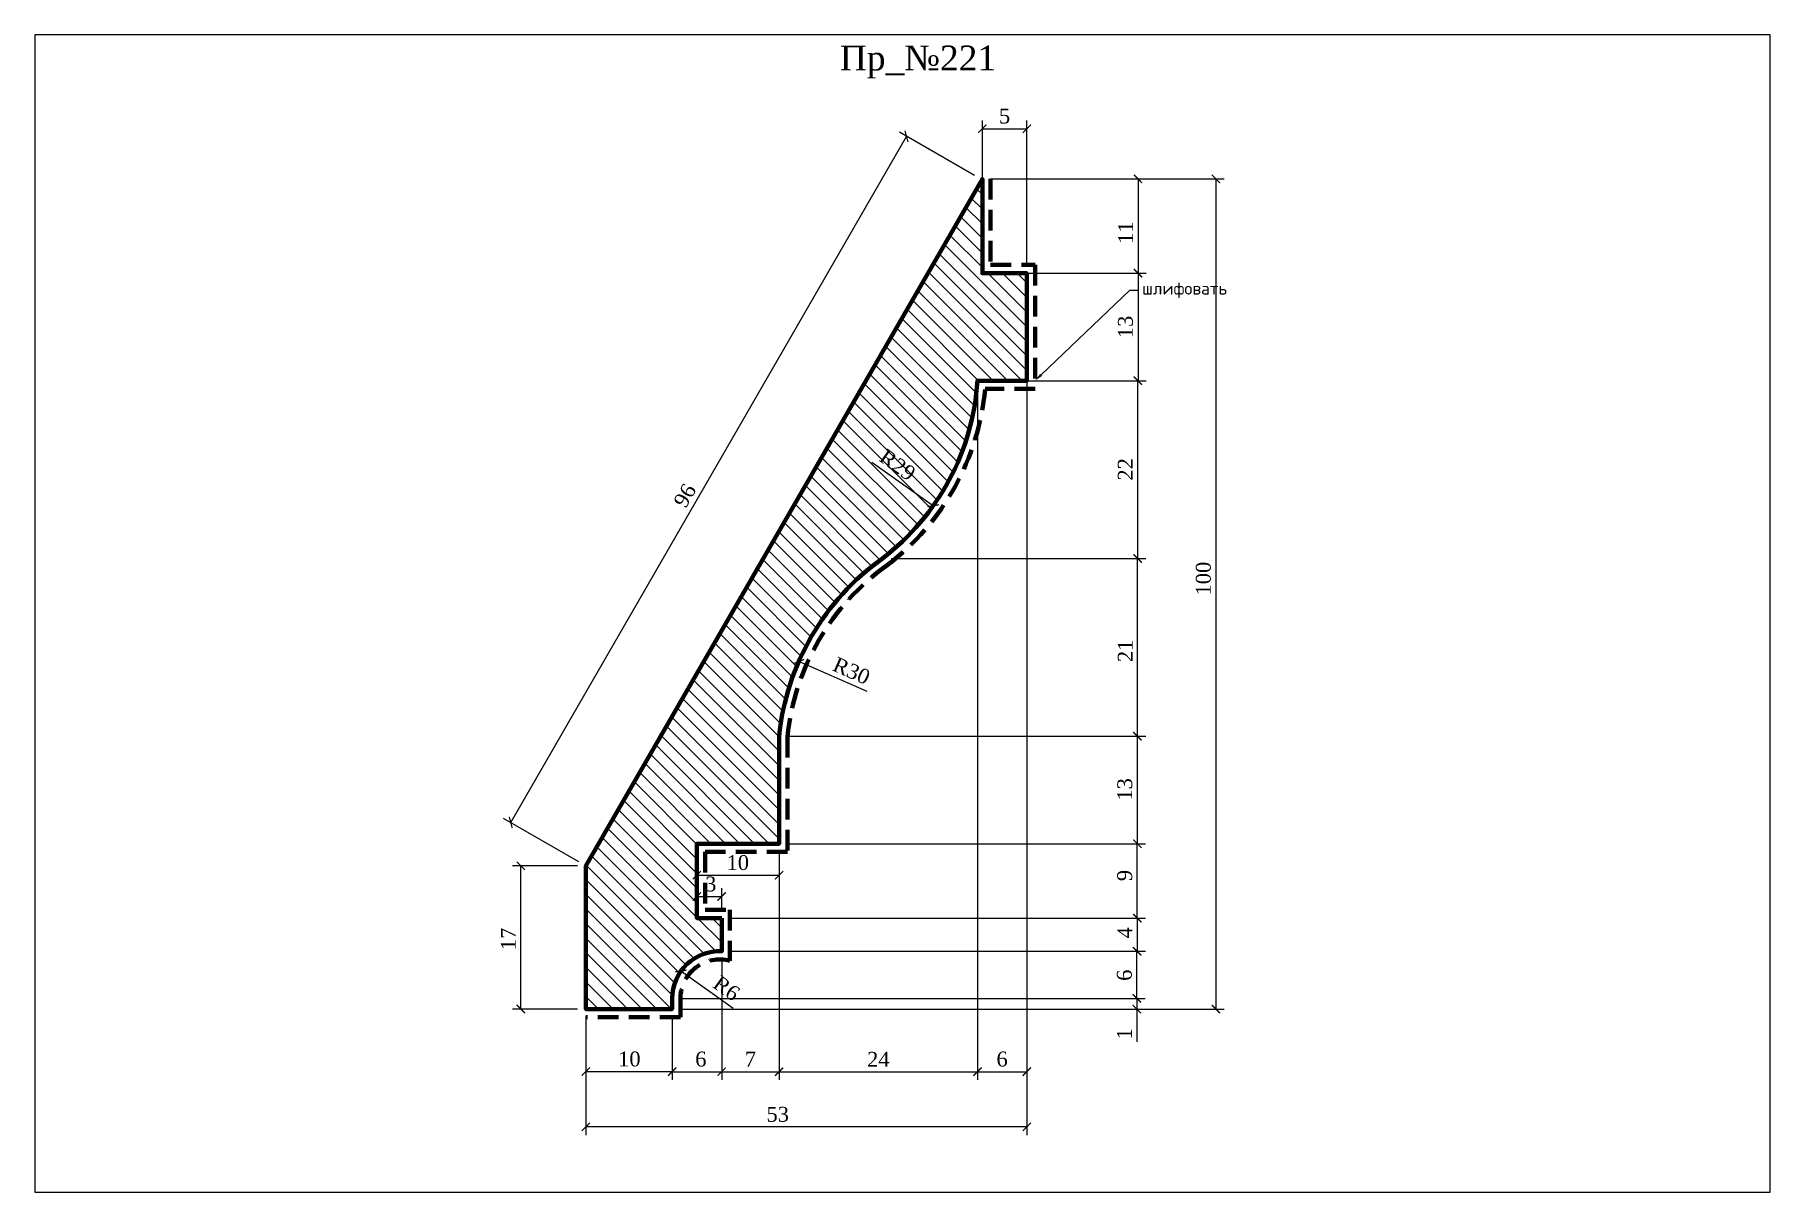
# Model space of a CAD drawing. Header units: millimetres. Extents: x 308745 to 308955, y -93354 to -93214.
import ezdxf
from ezdxf import colors
from ezdxf.entities.mleader import LeaderData, LeaderLine
from ezdxf.math import Vec2, Vec3

# ---------------------------------------------------------------- set-up
doc = ezdxf.new("R2010")
doc.units = ezdxf.units.MM
doc.header["$MEASUREMENT"] = 0
doc.linetypes.add('HIDDEN', pattern=[0.375, 0.25, -0.125])
doc.layers.add('Outside panel', color=7, linetype='Continuous', lineweight=18, true_color=0x7f5e57)
doc.layers.add('линия 50', color=1, linetype='Continuous', lineweight=140)
doc.layers.add('служебный слой РАЗМЕРЫ', color=7, linetype='Continuous', lineweight=9)
doc.layers.add('размеры в модели', color=7, linetype='Continuous')
doc.styles.add('ELECT', font='times.ttf')
doc.styles.get("Standard").update_dxf_attribs({"font": 'times.ttf'})
doc.styles.add('ЕСКД профили текст', font='isocpeur.ttf')
doc.dimstyles.new('M_1', dxfattribs={"dimtxt": 1.8, "dimasz": 1, "dimexe": 1, "dimexo": 1, "dimgap": 0.6, "dimtad": 1, "dimdec": 0, "dimdsep": 46, "dimtxsty": 'Standard', "dimblk": 'ARCHTICK', "dimcen": -5, "dimclrd": 7, "dimclre": 7, "dimclrt": 7, "dimadec": 0, "dimazin": 0, "dimtfac": 1, "dimtdec": 0, "dimtmove": 0, "dimatfit": 3, "dimfxl": 1, "dimtolj": 1, "dimtzin": 0, "dimlwd": 5, "dimlwe": 5, "dimarcsym": 0})

# ---------------------------------------------------------------- blocks, each defined once
blk = doc.blocks.new('_ArchTick')
at = {"color": 0, "linetype": 'ByBlock', "const_width": 0.15}
blk.add_lwpolyline([(-0.5, -0.5), (0.5, 0.5)], dxfattribs=at)
blk = doc.blocks.new('*D25')
at = {"layer": 'Defpoints', "color": 0, "ltscale": 1000, "transparency": 16777216}
for p in [(308829.53, -93253.96), (308853.5, -93270.94)]:
    blk.add_point(p, dxfattribs=at)
at = {"layer": 'размеры в модели', "color": 7, "lineweight": 5, "ltscale": 1000, "transparency": 16777216}
blk.add_line((308846.06, -93265.67), (308853.5, -93270.94), dxfattribs=at)
at = {"layer": 'размеры в модели', "color": 7, "lineweight": 5, "ltscale": 1000, "transparency": 16777216, "rotation": 324.7008722639857}
blk.add_blockref('_ArchTick', (308853.5, -93270.94), dxfattribs=at)
at = {"layer": 'размеры в модели', "color": 7, "ltscale": 1000, "transparency": 16777216, "insert": (308849.17, -93266.02), "char_height": 1.8, "attachment_point": 5, "rotation": 324.7009}
blk.add_mtext('\\A1;R29', dxfattribs=at)
blk = doc.blocks.new('*D24')
at = {"layer": 'Defpoints', "color": 0, "ltscale": 1000, "transparency": 16777216}
for p in [(308837.22, -93289.79), (308864.89, -93301.91)]:
    blk.add_point(p, dxfattribs=at)
at = {"layer": 'размеры в модели', "color": 7, "lineweight": 5, "ltscale": 1000, "transparency": 16777216}
blk.add_line((308845.5, -93293.41), (308837.22, -93289.79), dxfattribs=at)
at = {"layer": 'размеры в модели', "color": 7, "lineweight": 5, "ltscale": 1000, "transparency": 16777216, "rotation": 156.341966351096}
blk.add_blockref('_ArchTick', (308837.22, -93289.79), dxfattribs=at)
at = {"layer": 'размеры в модели', "color": 7, "ltscale": 1000, "transparency": 16777216, "insert": (308843.6, -93290.92), "char_height": 1.8, "attachment_point": 5, "rotation": 336.342}
blk.add_mtext('\\A1;R30', dxfattribs=at)
blk = doc.blocks.new('*D23')
at = {"layer": 'Defpoints', "color": 0, "ltscale": 1000, "transparency": 16777216}
for p in [(308822.96, -93327.22), (308827.64, -93330.57)]:
    blk.add_point(p, dxfattribs=at)
at = {"layer": 'размеры в модели', "color": 7, "lineweight": 5, "ltscale": 1000, "transparency": 16777216}
blk.add_line((308829.29, -93331.75), (308822.96, -93327.22), dxfattribs=at)
at = {"layer": 'размеры в модели', "color": 7, "lineweight": 5, "ltscale": 1000, "transparency": 16777216, "rotation": 144.3569469211012}
blk.add_blockref('_ArchTick', (308822.96, -93327.22), dxfattribs=at)
at = {"layer": 'размеры в модели', "color": 7, "ltscale": 1000, "transparency": 16777216, "insert": (308828.48, -93329.31), "char_height": 1.8, "attachment_point": 5, "rotation": 324.3569}
blk.add_mtext('\\A1;R6', dxfattribs=at)
blk = doc.blocks.new('*D22')
at = {"layer": 'Defpoints', "color": 0, "ltscale": 1000, "transparency": 16777216}
for p in [(308850.25, -93226.27), (308859.34, -93231.51), (308811.46, -93314.5)]:
    blk.add_point(p, dxfattribs=at)
at = {"layer": 'размеры в модели', "color": 7, "lineweight": 5, "ltscale": 1000, "transparency": 16777216}
for p, q in [((308802.37, -93309.26), (308850.25, -93226.27)), ((308858.48, -93231.01), (308849.39, -93225.77)), ((308810.59, -93314), (308801.5, -93308.76))]:
    blk.add_line(p, q, dxfattribs=at)
for p, rotation in [((308850.25, -93226.27), 60.0161786034999), ((308802.37, -93309.26), 240.0161786034999)]:
    blk.add_blockref('_ArchTick', p, dxfattribs=dict(at, rotation=rotation))
at = {"layer": 'размеры в модели', "color": 7, "ltscale": 1000, "transparency": 16777216, "insert": (308823.44, -93269.71), "char_height": 1.8, "attachment_point": 5, "rotation": 60.0162}
blk.add_mtext('\\A1;96', dxfattribs=at)
blk = doc.blocks.new('*D21')
at = {"layer": 'Defpoints', "color": 0, "ltscale": 1000, "transparency": 16777216}
for p in [(308803.59, -93314.5), (308811.46, -93314.5), (308811.46, -93331.82)]:
    blk.add_point(p, dxfattribs=at)
at = {"layer": 'размеры в модели', "color": 7, "lineweight": 5, "ltscale": 1000, "transparency": 16777216}
for p, q in [((308810.46, -93314.5), (308802.59, -93314.5)), ((308803.59, -93331.82), (308803.59, -93314.5)), ((308810.46, -93331.82), (308802.59, -93331.82))]:
    blk.add_line(p, q, dxfattribs=at)
for p, rotation in [((308803.59, -93314.5), 90), ((308803.59, -93331.82), 270)]:
    blk.add_blockref('_ArchTick', p, dxfattribs=dict(at, rotation=rotation))
at = {"layer": 'размеры в модели', "color": 7, "ltscale": 1000, "transparency": 16777216, "insert": (308802.07, -93323.34), "char_height": 1.8, "attachment_point": 5, "rotation": 90}
blk.add_mtext('\\A1;17', dxfattribs=at)
blk = doc.blocks.new('*D20')
at = {"layer": 'Defpoints', "color": 0, "ltscale": 1000, "transparency": 16777216}
for p in [(308864.81, -93225.35), (308859.43, -93242.82), (308864.81, -93242.82)]:
    blk.add_point(p, dxfattribs=at)
at = {"layer": 'размеры в модели', "color": 7, "lineweight": 5, "ltscale": 1000, "transparency": 16777216}
for p, q in [((308859.43, -93241.82), (308859.43, -93224.35)), ((308864.81, -93241.82), (308864.81, -93224.35)), ((308859.43, -93225.35), (308864.81, -93225.35))]:
    blk.add_line(p, q, dxfattribs=at)
at = {"layer": 'размеры в модели', "color": 7, "lineweight": 5, "ltscale": 1000, "transparency": 16777216, "rotation": 180}
blk.add_blockref('_ArchTick', (308859.43, -93225.35), dxfattribs=at)
at = {"layer": 'размеры в модели', "color": 7, "lineweight": 5, "ltscale": 1000, "transparency": 16777216}
blk.add_blockref('_ArchTick', (308864.81, -93225.35), dxfattribs=at)
at = {"layer": 'размеры в модели', "color": 7, "ltscale": 1000, "transparency": 16777216, "insert": (308862.12, -93223.83), "char_height": 1.8, "attachment_point": 5}
blk.add_mtext('\\A1;5', dxfattribs=at)
blk = doc.blocks.new('*D19')
at = {"layer": 'Defpoints', "color": 0, "ltscale": 1000, "transparency": 16777216}
for p in [(308858.84, -93255.82), (308864.81, -93255.9), (308864.81, -93339.4)]:
    blk.add_point(p, dxfattribs=at)
at = {"layer": 'размеры в модели', "color": 7, "lineweight": 5, "ltscale": 1000, "transparency": 16777216}
for p, q in [((308858.84, -93256.82), (308858.84, -93340.4)), ((308864.81, -93256.9), (308864.81, -93340.4)), ((308858.84, -93339.4), (308864.81, -93339.4))]:
    blk.add_line(p, q, dxfattribs=at)
at = {"layer": 'размеры в модели', "color": 7, "lineweight": 5, "ltscale": 1000, "transparency": 16777216, "rotation": 180}
blk.add_blockref('_ArchTick', (308858.84, -93339.4), dxfattribs=at)
at = {"layer": 'размеры в модели', "color": 7, "lineweight": 5, "ltscale": 1000, "transparency": 16777216}
blk.add_blockref('_ArchTick', (308864.81, -93339.4), dxfattribs=at)
at = {"layer": 'размеры в модели', "color": 7, "ltscale": 1000, "transparency": 16777216, "insert": (308861.82, -93337.88), "char_height": 1.8, "attachment_point": 5}
blk.add_mtext('\\A1;6', dxfattribs=at)
blk = doc.blocks.new('*D17')
at = {"layer": 'Defpoints', "color": 0, "ltscale": 1000, "transparency": 16777216}
for p in [(308834.84, -93311.78), (308827.89, -93324.83), (308834.84, -93339.4)]:
    blk.add_point(p, dxfattribs=at)
at = {"layer": 'размеры в модели', "color": 7, "lineweight": 5, "ltscale": 1000, "transparency": 16777216}
for p, q in [((308834.84, -93312.78), (308834.84, -93340.4)), ((308827.89, -93325.83), (308827.89, -93340.4)), ((308827.89, -93339.4), (308834.84, -93339.4))]:
    blk.add_line(p, q, dxfattribs=at)
at = {"layer": 'размеры в модели', "color": 7, "lineweight": 5, "ltscale": 1000, "transparency": 16777216, "rotation": 180}
blk.add_blockref('_ArchTick', (308827.89, -93339.4), dxfattribs=at)
at = {"layer": 'размеры в модели', "color": 7, "lineweight": 5, "ltscale": 1000, "transparency": 16777216}
blk.add_blockref('_ArchTick', (308834.84, -93339.4), dxfattribs=at)
at = {"layer": 'размеры в модели', "color": 7, "ltscale": 1000, "transparency": 16777216, "insert": (308831.37, -93337.88), "char_height": 1.8, "attachment_point": 5}
blk.add_mtext('\\A1;7', dxfattribs=at)
blk = doc.blocks.new('*D16')
at = {"layer": 'Defpoints', "color": 0, "ltscale": 1000, "transparency": 16777216}
for p in [(308827.89, -93324.83), (308821.89, -93331.82), (308827.89, -93339.4)]:
    blk.add_point(p, dxfattribs=at)
at = {"layer": 'размеры в модели', "color": 7, "lineweight": 5, "ltscale": 1000, "transparency": 16777216}
for p, q in [((308827.89, -93325.83), (308827.89, -93340.4)), ((308821.89, -93332.82), (308821.89, -93340.4)), ((308821.89, -93339.4), (308827.89, -93339.4))]:
    blk.add_line(p, q, dxfattribs=at)
at = {"layer": 'размеры в модели', "color": 7, "lineweight": 5, "ltscale": 1000, "transparency": 16777216, "rotation": 180}
blk.add_blockref('_ArchTick', (308821.89, -93339.4), dxfattribs=at)
at = {"layer": 'размеры в модели', "color": 7, "lineweight": 5, "ltscale": 1000, "transparency": 16777216}
blk.add_blockref('_ArchTick', (308827.89, -93339.4), dxfattribs=at)
at = {"layer": 'размеры в модели', "color": 7, "ltscale": 1000, "transparency": 16777216, "insert": (308825.37, -93337.88), "char_height": 1.8, "attachment_point": 5}
blk.add_mtext('\\A1;6', dxfattribs=at)
blk = doc.blocks.new('*D15')
at = {"layer": 'Defpoints', "color": 0, "ltscale": 1000, "transparency": 16777216}
for p in [(308811.46, -93331.82), (308821.89, -93331.82), (308821.89, -93339.38)]:
    blk.add_point(p, dxfattribs=at)
at = {"layer": 'размеры в модели', "color": 7, "lineweight": 5, "ltscale": 1000, "transparency": 16777216}
for p, q in [((308811.46, -93332.82), (308811.46, -93340.38)), ((308821.89, -93332.82), (308821.89, -93340.38)), ((308811.46, -93339.38), (308821.89, -93339.38))]:
    blk.add_line(p, q, dxfattribs=at)
at = {"layer": 'размеры в модели', "color": 7, "lineweight": 5, "ltscale": 1000, "transparency": 16777216, "rotation": 180}
blk.add_blockref('_ArchTick', (308811.46, -93339.38), dxfattribs=at)
at = {"layer": 'размеры в модели', "color": 7, "lineweight": 5, "ltscale": 1000, "transparency": 16777216}
blk.add_blockref('_ArchTick', (308821.89, -93339.38), dxfattribs=at)
at = {"layer": 'размеры в модели', "color": 7, "ltscale": 1000, "transparency": 16777216, "insert": (308816.72, -93337.87), "char_height": 1.8, "attachment_point": 5}
blk.add_mtext('\\A1;10', dxfattribs=at)
blk = doc.blocks.new('*D14')
at = {"layer": 'Defpoints', "color": 0, "ltscale": 1000, "transparency": 16777216}
for p in [(308827.89, -93318.21), (308824.89, -93320.82), (308827.89, -93320.82)]:
    blk.add_point(p, dxfattribs=at)
at = {"layer": 'размеры в модели', "color": 7, "lineweight": 5, "ltscale": 1000, "transparency": 16777216}
for p, q in [((308824.89, -93319.82), (308824.89, -93317.21)), ((308827.89, -93319.82), (308827.89, -93317.21)), ((308824.89, -93318.21), (308827.89, -93318.21))]:
    blk.add_line(p, q, dxfattribs=at)
at = {"layer": 'размеры в модели', "color": 7, "lineweight": 5, "ltscale": 1000, "transparency": 16777216, "rotation": 180}
blk.add_blockref('_ArchTick', (308824.89, -93318.21), dxfattribs=at)
at = {"layer": 'размеры в модели', "color": 7, "lineweight": 5, "ltscale": 1000, "transparency": 16777216}
blk.add_blockref('_ArchTick', (308827.89, -93318.21), dxfattribs=at)
at = {"layer": 'размеры в модели', "color": 7, "ltscale": 1000, "transparency": 16777216, "insert": (308826.57, -93316.7), "char_height": 1.8, "attachment_point": 5}
blk.add_mtext('\\A1;3', dxfattribs=at)
blk = doc.blocks.new('*D13')
at = {"layer": 'Defpoints', "color": 0, "ltscale": 1000, "transparency": 16777216}
for p in [(308824.89, -93311.82), (308834.84, -93311.82), (308834.84, -93315.63)]:
    blk.add_point(p, dxfattribs=at)
at = {"layer": 'размеры в модели', "color": 7, "lineweight": 5, "ltscale": 1000, "transparency": 16777216}
for p, q in [((308824.89, -93312.82), (308824.89, -93316.63)), ((308834.84, -93312.82), (308834.84, -93316.63)), ((308824.89, -93315.63), (308834.84, -93315.63))]:
    blk.add_line(p, q, dxfattribs=at)
at = {"layer": 'размеры в модели', "color": 7, "lineweight": 5, "ltscale": 1000, "transparency": 16777216, "rotation": 180}
blk.add_blockref('_ArchTick', (308824.89, -93315.63), dxfattribs=at)
at = {"layer": 'размеры в модели', "color": 7, "lineweight": 5, "ltscale": 1000, "transparency": 16777216}
blk.add_blockref('_ArchTick', (308834.84, -93315.63), dxfattribs=at)
at = {"layer": 'размеры в модели', "color": 7, "ltscale": 1000, "transparency": 16777216, "insert": (308829.84, -93314.12), "char_height": 1.8, "attachment_point": 5}
blk.add_mtext('\\A1;10', dxfattribs=at)
blk = doc.blocks.new('*D12')
at = {"layer": 'Defpoints', "color": 0, "ltscale": 1000, "transparency": 16777216}
for p in [(308821.83, -93331.82), (308821.89, -93330.53), (308878.12, -93330.53)]:
    blk.add_point(p, dxfattribs=at)
at = {"layer": 'размеры в модели', "color": 7, "lineweight": 5, "ltscale": 1000, "transparency": 16777216}
for p, q in [((308822.83, -93331.82), (308879.12, -93331.82)), ((308822.89, -93330.53), (308879.12, -93330.53)), ((308878.12, -93330.53), (308878.12, -93331.82)), ((308878.12, -93331.82), (308878.12, -93335.77))]:
    blk.add_line(p, q, dxfattribs=at)
for p, rotation in [((308878.12, -93330.53), 90), ((308878.12, -93331.82), 270)]:
    blk.add_blockref('_ArchTick', p, dxfattribs=dict(at, rotation=rotation))
at = {"layer": 'размеры в модели', "color": 7, "ltscale": 1000, "transparency": 16777216, "insert": (308876.62, -93334.82), "char_height": 1.8, "attachment_point": 5, "rotation": 90}
blk.add_mtext('\\A1;1', dxfattribs=at)
blk = doc.blocks.new('*D11')
at = {"layer": 'Defpoints', "color": 0, "ltscale": 1000, "transparency": 16777216}
for p in [(308827.89, -93324.83), (308878.14, -93324.83), (308821.89, -93330.53)]:
    blk.add_point(p, dxfattribs=at)
at = {"layer": 'размеры в модели', "color": 7, "lineweight": 5, "ltscale": 1000, "transparency": 16777216}
for p, q in [((308828.89, -93324.83), (308879.14, -93324.83)), ((308878.14, -93330.53), (308878.14, -93324.83)), ((308822.89, -93330.53), (308879.14, -93330.53))]:
    blk.add_line(p, q, dxfattribs=at)
for p, rotation in [((308878.14, -93324.83), 90), ((308878.14, -93330.53), 270)]:
    blk.add_blockref('_ArchTick', p, dxfattribs=dict(at, rotation=rotation))
at = {"layer": 'размеры в модели', "color": 7, "ltscale": 1000, "transparency": 16777216, "insert": (308876.62, -93327.73), "char_height": 1.8, "attachment_point": 5, "rotation": 90}
blk.add_mtext('\\A1;6', dxfattribs=at)
blk = doc.blocks.new('*D10')
at = {"layer": 'Defpoints', "color": 0, "ltscale": 1000, "transparency": 16777216}
for p in [(308827.89, -93320.82), (308827.89, -93324.83), (308878.18, -93324.83)]:
    blk.add_point(p, dxfattribs=at)
at = {"layer": 'размеры в модели', "color": 7, "lineweight": 5, "ltscale": 1000, "transparency": 16777216}
for p, q in [((308828.89, -93320.82), (308879.18, -93320.82)), ((308878.18, -93320.82), (308878.18, -93324.83)), ((308828.89, -93324.83), (308879.18, -93324.83))]:
    blk.add_line(p, q, dxfattribs=at)
for p, rotation in [((308878.18, -93320.82), 90), ((308878.18, -93324.83), 270)]:
    blk.add_blockref('_ArchTick', p, dxfattribs=dict(at, rotation=rotation))
at = {"layer": 'размеры в модели', "color": 7, "ltscale": 1000, "transparency": 16777216, "insert": (308876.68, -93322.6), "char_height": 1.8, "attachment_point": 5, "rotation": 90}
blk.add_mtext('\\A1;4', dxfattribs=at)
blk = doc.blocks.new('*D9')
at = {"layer": 'Defpoints', "color": 0, "ltscale": 1000, "transparency": 16777216}
for p in [(308834.84, -93311.82), (308878.18, -93311.82), (308827.89, -93320.82)]:
    blk.add_point(p, dxfattribs=at)
at = {"layer": 'размеры в модели', "color": 7, "lineweight": 5, "ltscale": 1000, "transparency": 16777216}
for p, q in [((308835.84, -93311.82), (308879.18, -93311.82)), ((308878.18, -93320.82), (308878.18, -93311.82)), ((308828.89, -93320.82), (308879.18, -93320.82))]:
    blk.add_line(p, q, dxfattribs=at)
for p, rotation in [((308878.18, -93311.82), 90), ((308878.18, -93320.82), 270)]:
    blk.add_blockref('_ArchTick', p, dxfattribs=dict(at, rotation=rotation))
at = {"layer": 'размеры в модели', "color": 7, "ltscale": 1000, "transparency": 16777216, "insert": (308876.66, -93315.67), "char_height": 1.8, "attachment_point": 5, "rotation": 90}
blk.add_mtext('\\A1;9', dxfattribs=at)
blk = doc.blocks.new('*D8')
at = {"layer": 'Defpoints', "color": 0, "ltscale": 1000, "transparency": 16777216}
for p in [(308834.84, -93298.82), (308878.19, -93298.82), (308834.84, -93311.82)]:
    blk.add_point(p, dxfattribs=at)
at = {"layer": 'размеры в модели', "color": 7, "lineweight": 5, "ltscale": 1000, "transparency": 16777216}
for p, q in [((308835.84, -93298.82), (308879.19, -93298.82)), ((308878.19, -93311.82), (308878.19, -93298.82)), ((308835.84, -93311.82), (308879.19, -93311.82))]:
    blk.add_line(p, q, dxfattribs=at)
for p, rotation in [((308878.19, -93298.82), 90), ((308878.19, -93311.82), 270)]:
    blk.add_blockref('_ArchTick', p, dxfattribs=dict(at, rotation=rotation))
at = {"layer": 'размеры в модели', "color": 7, "ltscale": 1000, "transparency": 16777216, "insert": (308876.67, -93305.25), "char_height": 1.8, "attachment_point": 5, "rotation": 90}
blk.add_mtext('\\A1;13', dxfattribs=at)
blk = doc.blocks.new('*D7')
at = {"layer": 'Defpoints', "color": 0, "ltscale": 1000, "transparency": 16777216}
for p in [(308847.38, -93277.32), (308878.22, -93277.32), (308834.84, -93298.82)]:
    blk.add_point(p, dxfattribs=at)
at = {"layer": 'размеры в модели', "color": 7, "lineweight": 5, "ltscale": 1000, "transparency": 16777216}
for p, q in [((308848.38, -93277.32), (308879.22, -93277.32)), ((308878.22, -93298.82), (308878.22, -93277.32)), ((308835.84, -93298.82), (308879.22, -93298.82))]:
    blk.add_line(p, q, dxfattribs=at)
for p, rotation in [((308878.22, -93277.32), 90), ((308878.22, -93298.82), 270)]:
    blk.add_blockref('_ArchTick', p, dxfattribs=dict(at, rotation=rotation))
at = {"layer": 'размеры в модели', "color": 7, "ltscale": 1000, "transparency": 16777216, "insert": (308876.72, -93288.5), "char_height": 1.8, "attachment_point": 5, "rotation": 90}
blk.add_mtext('\\A1;21', dxfattribs=at)
blk = doc.blocks.new('*D6')
at = {"layer": 'Defpoints', "color": 0, "ltscale": 1000, "transparency": 16777216}
for p in [(308858.84, -93255.82), (308847.38, -93277.32), (308878.22, -93277.32)]:
    blk.add_point(p, dxfattribs=at)
at = {"layer": 'размеры в модели', "color": 7, "lineweight": 5, "ltscale": 1000, "transparency": 16777216}
for p, q in [((308859.84, -93255.82), (308879.22, -93255.82)), ((308878.22, -93255.82), (308878.22, -93277.32)), ((308848.38, -93277.32), (308879.22, -93277.32))]:
    blk.add_line(p, q, dxfattribs=at)
for p, rotation in [((308878.22, -93255.82), 90), ((308878.22, -93277.32), 270)]:
    blk.add_blockref('_ArchTick', p, dxfattribs=dict(at, rotation=rotation))
at = {"layer": 'размеры в модели', "color": 7, "ltscale": 1000, "transparency": 16777216, "insert": (308876.72, -93266.55), "char_height": 1.8, "attachment_point": 5, "rotation": 90}
blk.add_mtext('\\A1;22', dxfattribs=at)
blk = doc.blocks.new('*D5')
at = {"layer": 'Defpoints', "color": 0, "ltscale": 1000, "transparency": 16777216}
for p in [(308859.43, -93242.82), (308864.81, -93255.82), (308878.27, -93255.82)]:
    blk.add_point(p, dxfattribs=at)
at = {"layer": 'размеры в модели', "color": 7, "lineweight": 5, "ltscale": 1000, "transparency": 16777216}
for p, q in [((308860.43, -93242.82), (308879.27, -93242.82)), ((308878.27, -93242.82), (308878.27, -93255.82)), ((308865.81, -93255.82), (308879.27, -93255.82))]:
    blk.add_line(p, q, dxfattribs=at)
for p, rotation in [((308878.27, -93242.82), 90), ((308878.27, -93255.82), 270)]:
    blk.add_blockref('_ArchTick', p, dxfattribs=dict(at, rotation=rotation))
at = {"layer": 'размеры в модели', "color": 7, "ltscale": 1000, "transparency": 16777216, "insert": (308876.75, -93249.32), "char_height": 1.8, "attachment_point": 5, "rotation": 90}
blk.add_mtext('\\A1;13', dxfattribs=at)
blk = doc.blocks.new('*D4')
at = {"layer": 'Defpoints', "color": 0, "ltscale": 1000, "transparency": 16777216}
for p in [(308859.43, -93231.42), (308859.43, -93242.82), (308878.27, -93242.82)]:
    blk.add_point(p, dxfattribs=at)
at = {"layer": 'размеры в модели', "color": 7, "lineweight": 5, "ltscale": 1000, "transparency": 16777216}
for p, q in [((308860.43, -93231.42), (308879.27, -93231.42)), ((308878.27, -93231.42), (308878.27, -93242.82)), ((308860.43, -93242.82), (308879.27, -93242.82))]:
    blk.add_line(p, q, dxfattribs=at)
for p, rotation in [((308878.27, -93231.42), 90), ((308878.27, -93242.82), 270)]:
    blk.add_blockref('_ArchTick', p, dxfattribs=dict(at, rotation=rotation))
at = {"layer": 'размеры в модели', "color": 7, "ltscale": 1000, "transparency": 16777216, "insert": (308876.77, -93237.92), "char_height": 1.8, "attachment_point": 5, "rotation": 90}
blk.add_mtext('\\A1;11', dxfattribs=at)
blk = doc.blocks.new('*D2')
at = {"layer": 'Defpoints', "color": 0, "ltscale": 1000, "transparency": 16777216}
for p in [(308859.43, -93231.42), (308821.8, -93331.82), (308887.69, -93331.82)]:
    blk.add_point(p, dxfattribs=at)
at = {"layer": 'размеры в модели', "color": 7, "lineweight": 5, "ltscale": 1000, "transparency": 16777216}
for p, q in [((308860.43, -93231.42), (308888.69, -93231.42)), ((308887.69, -93231.42), (308887.69, -93331.82)), ((308822.8, -93331.82), (308888.69, -93331.82))]:
    blk.add_line(p, q, dxfattribs=at)
for p, rotation in [((308887.69, -93231.42), 90), ((308887.69, -93331.82), 270)]:
    blk.add_blockref('_ArchTick', p, dxfattribs=dict(at, rotation=rotation))
at = {"layer": 'размеры в модели', "color": 7, "ltscale": 1000, "transparency": 16777216, "insert": (308886.18, -93279.76), "char_height": 1.8, "attachment_point": 5, "rotation": 90}
blk.add_mtext('\\A1;100', dxfattribs=at)
blk = doc.blocks.new('*D3')
at = {"layer": 'Defpoints', "color": 0, "ltscale": 1000, "transparency": 16777216}
for p in [(308864.81, -93242.82), (308811.46, -93331.69), (308811.46, -93346.07)]:
    blk.add_point(p, dxfattribs=at)
at = {"layer": 'размеры в модели', "color": 7, "lineweight": 5, "ltscale": 1000, "transparency": 16777216}
for p, q in [((308864.81, -93243.82), (308864.81, -93347.07)), ((308811.46, -93332.69), (308811.46, -93347.07)), ((308864.81, -93346.07), (308811.46, -93346.07))]:
    blk.add_line(p, q, dxfattribs=at)
at = {"layer": 'размеры в модели', "color": 7, "lineweight": 5, "ltscale": 1000, "transparency": 16777216, "rotation": 180}
blk.add_blockref('_ArchTick', (308811.46, -93346.07), dxfattribs=at)
at = {"layer": 'размеры в модели', "color": 7, "lineweight": 5, "ltscale": 1000, "transparency": 16777216}
blk.add_blockref('_ArchTick', (308864.81, -93346.07), dxfattribs=at)
at = {"layer": 'размеры в модели', "color": 7, "ltscale": 1000, "transparency": 16777216, "insert": (308834.67, -93344.56), "char_height": 1.8, "attachment_point": 5}
blk.add_mtext('\\A1;53', dxfattribs=at)

msp = doc.modelspace()

# ---------------------------------------------------------------- hatches: boundary and pattern name
at = {"layer": 'Outside panel', "ltscale": 1000}
h = msp.add_hatch(dxfattribs=at)
h.set_pattern_fill('ANSI31', color=256, scale=10, angle=90)
h.set_pattern_definition([(135, (-3290.2405, -2793.4373), (-0.8838834765, -0.8838834765), [])])
h.paths.add_polyline_path([(308852.85, -93242.82), (308859.43, -93231.42), (308859.43, -93242.82), (308862.12, -93242.82), (308864.81, -93242.82), (308864.81, -93255.82), (308858.84, -93255.82, -0.217324), (308847.34, -93277.32, 0.215343), (308834.84, -93298.82), (308834.84, -93311.82), (308824.89, -93311.82), (308824.89, -93320.82), (308827.89, -93320.82), (308827.89, -93324.83, 0.424695), (308821.89, -93330.53), (308821.89, -93331.82), (308811.46, -93331.82), (308811.46, -93314.5)])

# ---------------------------------------------------------------- linework, layer by layer
at = {"color": 6, "ltscale": 1000}
msp.add_lwpolyline([(308744.77, -93353.98), (308954.77, -93353.98), (308954.77, -93213.98), (308744.77, -93213.98)], close=True, dxfattribs=at)
at = {"layer": 'линия 50', "color": 1, "linetype": 'HIDDEN', "ltscale": 10, "true_color": 0xff0909}
msp.add_lwpolyline([(308860.43, -93231.42), (308860.43, -93241.82), (308865.81, -93241.82), (308865.81, -93256.82), (308859.77, -93256.82, -0.209375), (308847.93, -93278.13, 0.215026), (308835.84, -93298.88), (308835.84, -93312.82), (308825.89, -93312.82), (308825.89, -93319.82), (308828.89, -93319.82), (308828.89, -93325.99, 0.491856), (308822.89, -93330.53), (308822.89, -93332.82), (308811.46, -93332.82)], format="xyb", dxfattribs=at)
at = {"layer": 'линия 50', "color": 7}
msp.add_lwpolyline([(308827.89, -93320.82), (308827.89, -93324.83, 0.424695), (308821.89, -93330.53), (308821.89, -93331.82), (308811.46, -93331.82), (308811.46, -93314.5), (308859.43, -93231.42), (308859.43, -93231.42), (308859.43, -93242.82), (308864.81, -93242.82), (308864.81, -93242.82), (308864.81, -93255.82), (308858.84, -93255.82, -0.217324), (308847.34, -93277.32, 0.215343), (308834.84, -93298.82), (308834.84, -93311.82), (308824.89, -93311.82), (308824.89, -93320.82)], format="xyb", close=True, dxfattribs=at)

# ---------------------------------------------------------------- texts
at = {"color": 7, "ltscale": 1000, "style": 'ELECT'}
msp.add_text('Пр_№221', height=3, dxfattribs=at).set_placement((308842.18, -93218.29))

# ---------------------------------------------------------------- dimensions: what is measured, and where the dimension line sits
at = {"layer": 'размеры в модели', "color": 5, "ltscale": 1000}
for base, p1, p2, picture, middle in [((308864.81, -93225.35), (308859.43, -93242.82), (308864.81, -93242.82), '*D20', (308862.12, -93225.35)), ((308834.84, -93315.63), (308824.89, -93311.82), (308834.84, -93311.82), '*D13', (308829.84, -93315.63)), ((308827.89, -93318.21), (308824.89, -93320.82), (308827.89, -93320.82), '*D14', (308826.57, -93318.21)), ((308827.89, -93339.4), (308821.89, -93331.82), (308827.89, -93324.83), '*D16', (308825.37, -93339.4)), ((308821.89, -93339.38), (308811.46, -93331.82), (308821.89, -93331.82), '*D15', (308816.72, -93339.38))]:
    dim = msp.add_linear_dim(base=base, p1=p1, p2=p2, dimstyle='M_1', dxfattribs=at)
    dim.commit()
    dim.dimension.update_dxf_attribs({"geometry": picture, "text_midpoint": middle, "dimtype": 128})
for base, p1, p2, angle, picture, middle, dimtype in [((308850.25, -93226.27), (308811.46, -93314.5), (308859.34, -93231.51), 60.0162, '*D22', (308824.75, -93270.46), 129), ((308887.69, -93331.82), (308859.43, -93231.42), (308821.8, -93331.82), 90, '*D2', (308887.69, -93279.76), 128), ((308878.27, -93242.82), (308859.43, -93231.42), (308859.43, -93242.82), 90, '*D4', (308878.27, -93237.92), 128), ((308811.46, -93346.07), (308864.81, -93242.82), (308811.46, -93331.69), 180, '*D3', (308834.67, -93346.07), 128), ((308878.21693101, -93277.32355542), (308858.84359806, -93255.82355542), (308847.38286297, -93277.32355542), 90, '*D6', (308878.21693101, -93266.55029096), 128), ((308878.21693101, -93277.32355542), (308834.84359806, -93298.82355542), (308847.38286297, -93277.32355542), 90, '*D7', (308878.21693101, -93288.5038899), 128), ((308878.19, -93298.82), (308834.84, -93311.82), (308834.84, -93298.82), 90, '*D8', (308878.19, -93305.25), 128), ((308878.18, -93311.82), (308827.89, -93320.82), (308834.84, -93311.82), 90, '*D9', (308878.18, -93315.67), 128), ((308803.59, -93314.5), (308811.46, -93331.82), (308811.46, -93314.5), 90, '*D21', (308803.59, -93323.34), 128), ((308878.18, -93324.83), (308827.89, -93320.82), (308827.89, -93324.83), 90, '*D10', (308878.18, -93322.6), 128), ((308878.14, -93324.83), (308821.89, -93330.53), (308827.89, -93324.83), 90, '*D11', (308878.14, -93327.73), 128), ((308878.12, -93330.53), (308821.83, -93331.82), (308821.89, -93330.53), 90, '*D12', (308878.12, -93334.82), 128)]:
    dim = msp.add_linear_dim(base=base, p1=p1, p2=p2, angle=angle, dimstyle='M_1', dxfattribs=at)
    dim.commit()
    dim.dimension.update_dxf_attribs({"geometry": picture, "text_midpoint": middle, "dimtype": dimtype})
dim = msp.add_linear_dim(base=(308878.27, -93255.82), p1=(308859.43, -93242.82), p2=(308864.81, -93255.82), angle=90, dimstyle='M_1', dxfattribs=at)
dim.commit()
dim.dimension.update_dxf_attribs({"geometry": '*D5', "text_midpoint": (308876.75, -93249.32)})
for center, mpoint, picture, middle in [((308829.53, -93253.96), (308853.5, -93270.94), '*D25', (308848.3, -93267.25)), ((308864.89, -93301.91), (308837.22, -93289.79), '*D24', (308842.99, -93292.31)), ((308827.64, -93330.57), (308822.96, -93327.22), '*D23', (308827.6, -93330.54))]:
    dim = msp.add_radius_dim(center=center, mpoint=mpoint, dimstyle='M_1', dxfattribs=at)
    dim.commit()
    dim.dimension.update_dxf_attribs({"geometry": picture, "text_midpoint": middle, "dimtype": 132})
msp.add_linear_dim(base=(308858.84, -93339.4), p1=(308834.84, -93311.78), p2=(308858.84, -93255.82), dimstyle='M_1', dxfattribs=at).render()
for base, p1, p2, picture, middle in [((308864.81, -93339.4), (308858.84, -93255.82), (308864.81, -93255.9), '*D19', (308861.82, -93337.88)), ((308834.84, -93339.4), (308827.89, -93324.83), (308834.84, -93311.78), '*D17', (308831.37, -93337.88))]:
    dim = msp.add_linear_dim(base=base, p1=p1, p2=p2, dimstyle='M_1', dxfattribs=at)
    dim.commit()
    dim.dimension.update_dxf_attribs({"geometry": picture, "text_midpoint": middle})

# ---------------------------------------------------------------- leaders
at = {"layer": 'служебный слой РАЗМЕРЫ'}
ml = msp.add_multileader_mtext('Standard', dxfattribs=at)
ml.set_content('\\A1;шлифовать', color=256, style='ЕСКД профили текст')
ml.set_leader_properties(color=256, linetype='ByLayer', lineweight=-1)
ml.build(insert=Vec2(0, 0))
ml.multileader.update_dxf_attribs({"dogleg_length": 1, "arrow_head_size": 1})
ctx = ml.context
ctx.base_point, ctx.char_height, ctx.arrow_head_size, ctx.landing_gap_size, ctx.plane_origin = Vec3(308878.27, -93244.89), 1.5, 1, 0.5, Vec3(308891.74, -93218.72)
notes = []
notes.append((ctx, [(1, (1, 1, 0), (308877.27, -93244.89), (1, 0), 1, [(0, [(308865.81, -93255.82)], 0, [])])]))
ctx.mtext.insert, ctx.mtext.flow_direction = Vec3(308878.77, -93243.91), 5
for ctx, leaders in notes:
    for number, flags, end, landing, length, lines in leaders:
        leader = LeaderData()
        leader.index, (leader.has_last_leader_line, leader.has_dogleg_vector, leader.attachment_direction) = number, flags
        leader.last_leader_point, leader.dogleg_vector, leader.dogleg_length = Vec3(end), Vec3(landing), length
        for number, points, colour, breaks in lines:
            line = LeaderLine()
            line.index, line.vertices, line.color, line.breaks = number, Vec3.list(points), colors.encode_raw_color(colour), breaks
            leader.lines.append(line)
        ctx.leaders.append(leader)

doc.saveas('drawing.dxf')
